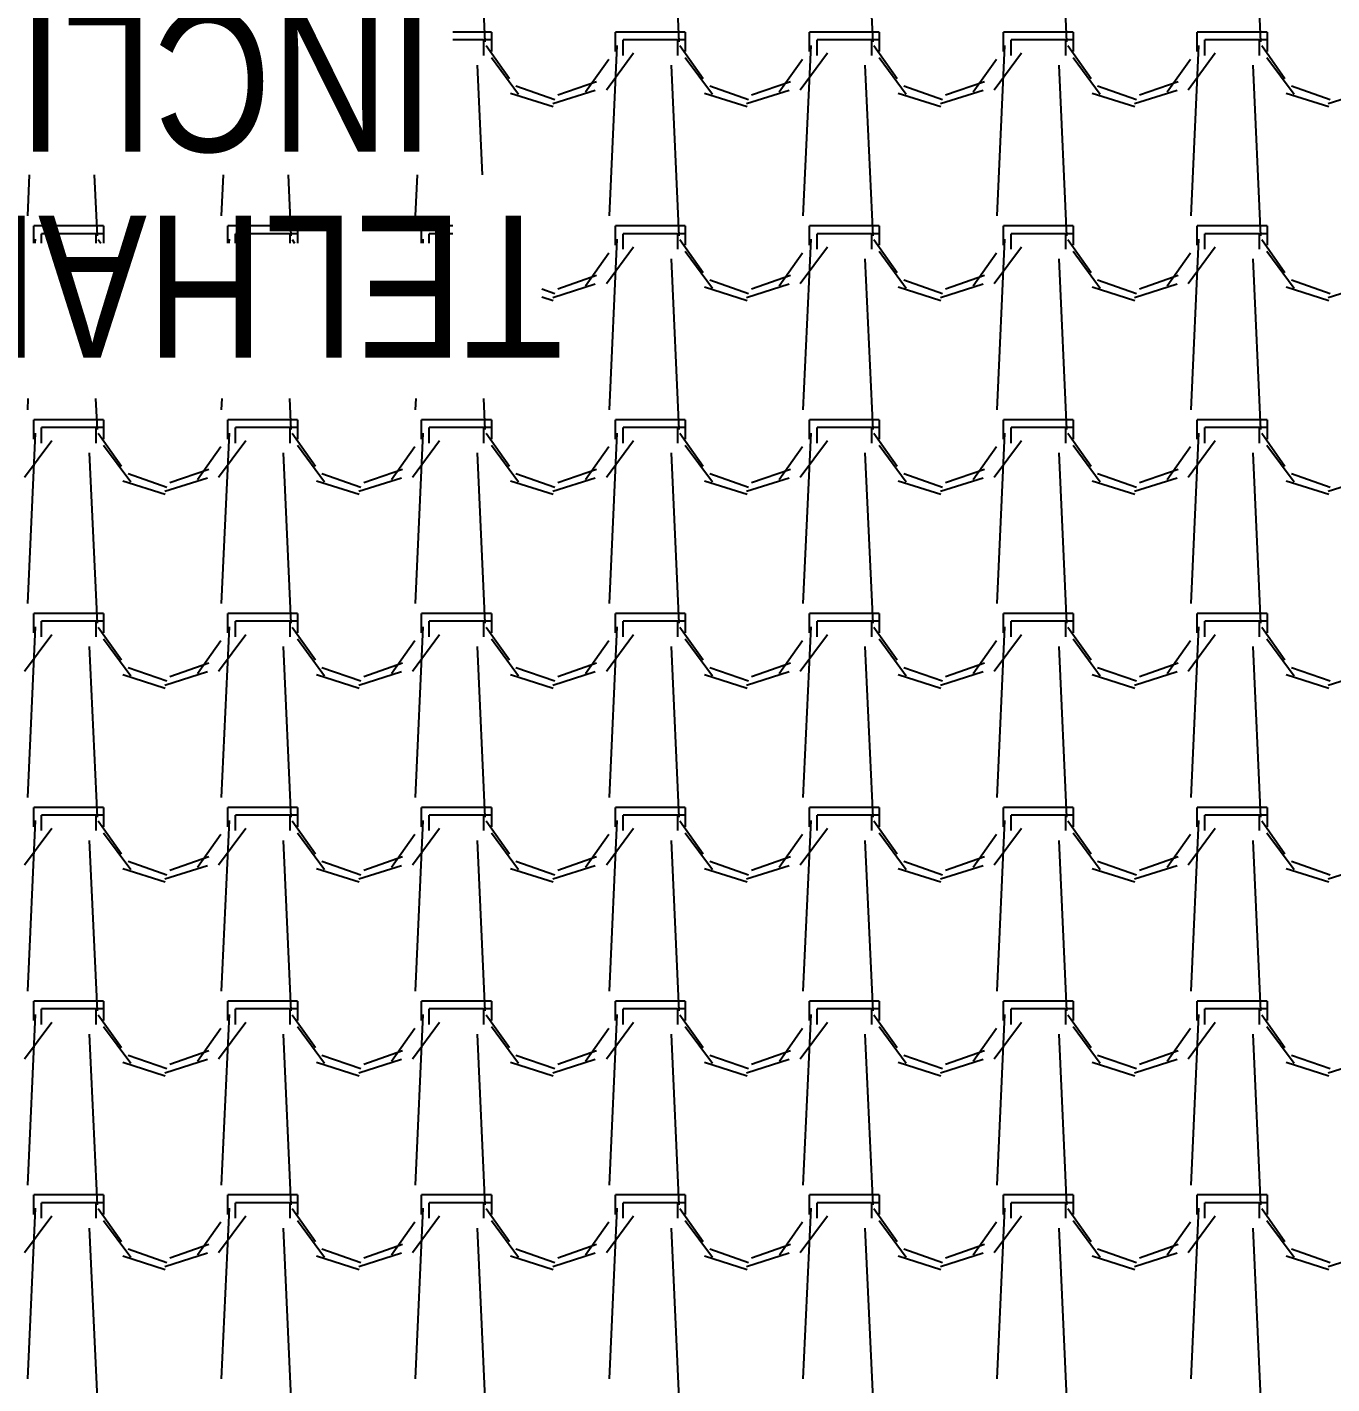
# Model space of a CAD drawing. Header units: millimetres. Extents: x 3923 to 4007, y 744 to 863.
# Drawn here: x 3935.45 to 3937.145, y 846.052 to 847.816 of the extents above; entities that cross this region are included whole.
import ezdxf
from ezdxf.enums import TextEntityAlignment as Align

# ---------------------------------------------------------------- set-up
doc = ezdxf.new("R2010")
doc.units = ezdxf.units.MM
doc.layers.add('-HIDRO', color=8, linetype='Continuous')
doc.layers.add('E-txt-g', color=3, linetype='Continuous')
doc.layers.add('E-Txt-W', color=7, linetype='Continuous', lineweight=20)
doc.styles.add('F2', font='ARIALN.TTF')
doc.styles.add('REG60', font='romans.shx', dxfattribs={"width": 0.8, "height": 0.15})
doc.styles.add('REG80', font='romans.shx', dxfattribs={"width": 0.8, "height": 0.2})

# ---------------------------------------------------------------- blocks, each defined once
blk = doc.blocks.new('TXT-AMB75')
at = {"layer": 'E-txt-g', "style": 'REG80', "width": 0.8, "flags": 8}
blk.add_attdef('TXT', text='', height=0.2, dxfattribs=at).set_placement((0.0055, 0.2964), align=Align.CENTER)
at = {"layer": 'E-Txt-W', "style": 'REG60', "width": 0.8, "flags": 8}
blk.add_attdef('TXT', text='', height=0.15, dxfattribs=at).set_placement((0.0055, 0.0271), align=Align.CENTER)

msp = doc.modelspace()

# ---------------------------------------------------------------- linework, layer by layer
at = {"layer": '-HIDRO', "linetype": 'Continuous'}
for p, q in [((3936.0343, 848.0186), (3936.0444, 847.7969)), ((3936.2863, 848.0186), (3936.2964, 847.7969)), ((3936.5383, 848.0186), (3936.5484, 847.7969)), ((3936.7903, 848.0186), (3936.8004, 847.7969)), ((3937.0423, 848.0186), (3937.0524, 847.7969)), ((3936.0428, 847.8096), (3936.0026, 847.8096)), ((3936.0428, 847.7995), (3936.0026, 847.7995)), ((3936.0529, 847.8096), (3936.0428, 847.8096)), ((3936.0428, 847.7995), (3936.0428, 847.7793)), ((3936.0529, 847.7995), (3936.0428, 847.7995)), ((3936.0529, 847.8096), (3936.0529, 847.7844)), ((3936.2948, 847.8096), (3936.2142, 847.8096)), ((3936.2142, 847.7844), (3936.2142, 847.8096)), ((3936.2948, 847.7995), (3936.2242, 847.7995)), ((3936.2242, 847.7793), (3936.2242, 847.7995)), ((3936.3049, 847.8096), (3936.2948, 847.8096)), ((3936.2948, 847.7995), (3936.2948, 847.7793)), ((3936.3049, 847.7995), (3936.2948, 847.7995)), ((3936.3049, 847.8096), (3936.3049, 847.7844)), ((3936.5468, 847.8096), (3936.4662, 847.8096)), ((3936.4662, 847.7844), (3936.4662, 847.8096)), ((3936.5468, 847.7995), (3936.4762, 847.7995)), ((3936.4762, 847.7793), (3936.4762, 847.7995)), ((3936.5569, 847.8096), (3936.5468, 847.8096)), ((3936.5468, 847.7995), (3936.5468, 847.7793)), ((3936.5569, 847.7995), (3936.5468, 847.7995)), ((3936.5569, 847.8096), (3936.5569, 847.7844)), ((3936.7988, 847.8096), (3936.7182, 847.8096)), ((3936.7182, 847.7844), (3936.7182, 847.8096)), ((3936.7988, 847.7995), (3936.7282, 847.7995)), ((3936.7282, 847.7793), (3936.7282, 847.7995)), ((3936.8089, 847.8096), (3936.7988, 847.8096)), ((3936.7988, 847.7995), (3936.7988, 847.7793)), ((3936.8089, 847.7995), (3936.7988, 847.7995)), ((3936.8089, 847.8096), (3936.8089, 847.7844)), ((3937.0508, 847.8096), (3936.9702, 847.8096)), ((3936.9702, 847.7844), (3936.9702, 847.8096)), ((3937.0508, 847.7995), (3936.9802, 847.7995)), ((3936.9802, 847.7793), (3936.9802, 847.7995)), ((3937.0609, 847.8096), (3937.0508, 847.8096)), ((3937.0508, 847.7995), (3937.0508, 847.7793)), ((3937.0609, 847.7995), (3937.0508, 847.7995)), ((3937.0609, 847.8096), (3937.0609, 847.7844)), ((3936.0459, 847.792), (3936.0762, 847.7492)), ((3936.2023, 847.7347), (3936.2376, 847.7825)), ((3936.2159, 847.7923), (3936.2058, 847.5705)), ((3936.2979, 847.792), (3936.3282, 847.7492)), ((3936.4543, 847.7347), (3936.4896, 847.7825)), ((3936.4679, 847.7923), (3936.4578, 847.5705)), ((3936.5499, 847.792), (3936.5802, 847.7492)), ((3936.7063, 847.7347), (3936.7416, 847.7825)), ((3936.7199, 847.7923), (3936.7098, 847.5705)), ((3936.8019, 847.792), (3936.8322, 847.7492)), ((3936.9583, 847.7347), (3936.9936, 847.7825)), ((3936.9719, 847.7923), (3936.9618, 847.5705)), ((3937.0539, 847.792), (3937.0842, 847.7491)), ((3936.0343, 847.7666), (3936.0408, 847.6239)), ((3936.0528, 847.7766), (3936.0881, 847.7288)), ((3936.175, 847.7317), (3936.2053, 847.7746)), ((3936.2863, 847.7666), (3936.2964, 847.5449)), ((3936.3048, 847.7766), (3936.34, 847.7288)), ((3936.427, 847.7317), (3936.4573, 847.7746)), ((3936.5383, 847.7666), (3936.5484, 847.5449)), ((3936.5568, 847.7766), (3936.592, 847.7288)), ((3936.679, 847.7317), (3936.7093, 847.7746)), ((3936.7903, 847.7666), (3936.8004, 847.5449)), ((3936.8088, 847.7766), (3936.844, 847.7288)), ((3936.931, 847.7317), (3936.9613, 847.7746)), ((3937.0423, 847.7666), (3937.0524, 847.5449)), ((3937.0608, 847.7766), (3937.096, 847.7288)), ((3936.1391, 847.7279), (3936.1895, 847.7455)), ((3936.3911, 847.7279), (3936.4415, 847.7455)), ((3936.6431, 847.7279), (3936.6935, 847.7455)), ((3936.8951, 847.7279), (3936.9455, 847.7455)), ((3936.0777, 847.7303), (3936.1331, 847.7127)), ((3936.0847, 847.7396), (3936.1351, 847.7219)), ((3936.1325, 847.7166), (3936.1879, 847.7342)), ((3936.3297, 847.7303), (3936.3851, 847.7127)), ((3936.3367, 847.7396), (3936.3871, 847.7219)), ((3936.3845, 847.7166), (3936.4399, 847.7342)), ((3936.5817, 847.7303), (3936.6371, 847.7127)), ((3936.5887, 847.7396), (3936.6391, 847.7219)), ((3936.6365, 847.7166), (3936.6919, 847.7342)), ((3936.8337, 847.7303), (3936.8891, 847.7127)), ((3936.8407, 847.7396), (3936.8911, 847.7219)), ((3936.8885, 847.7166), (3936.9439, 847.7342)), ((3937.0857, 847.7303), (3937.1411, 847.7127)), ((3937.0927, 847.7396), (3937.1431, 847.7219)), ((3937.1405, 847.7166), (3937.1959, 847.7342)), ((3935.4522, 847.6239), (3935.4498, 847.5705)), ((3935.5368, 847.6239), (3935.5404, 847.5449)), ((3935.7042, 847.6239), (3935.7018, 847.5705)), ((3935.7888, 847.6239), (3935.7924, 847.5449)), ((3935.9562, 847.6239), (3935.9538, 847.5705)), ((3935.5388, 847.5576), (3935.4582, 847.5576)), ((3935.4582, 847.5353), (3935.4582, 847.5576)), ((3935.5489, 847.5576), (3935.5388, 847.5576)), ((3935.5489, 847.5576), (3935.5489, 847.5353)), ((3935.7908, 847.5576), (3935.7102, 847.5576)), ((3935.7102, 847.5353), (3935.7102, 847.5576)), ((3935.8009, 847.5576), (3935.7908, 847.5576)), ((3935.8009, 847.5576), (3935.8009, 847.5353)), ((3936.0026, 847.5576), (3935.9622, 847.5576)), ((3935.9622, 847.5353), (3935.9622, 847.5576)), ((3936.2948, 847.5576), (3936.2142, 847.5576)), ((3936.2142, 847.5324), (3936.2142, 847.5576)), ((3936.3049, 847.5576), (3936.2948, 847.5576)), ((3936.3049, 847.5576), (3936.3049, 847.5324)), ((3936.5468, 847.5576), (3936.4662, 847.5576)), ((3936.4662, 847.5324), (3936.4662, 847.5576)), ((3936.5569, 847.5576), (3936.5468, 847.5576)), ((3936.5569, 847.5576), (3936.5569, 847.5324)), ((3936.7988, 847.5576), (3936.7182, 847.5576)), ((3936.7182, 847.5324), (3936.7182, 847.5576)), ((3936.8089, 847.5576), (3936.7988, 847.5576)), ((3936.8089, 847.5576), (3936.8089, 847.5324)), ((3937.0508, 847.5576), (3936.9702, 847.5576)), ((3936.9702, 847.5324), (3936.9702, 847.5576)), ((3937.0609, 847.5576), (3937.0508, 847.5576)), ((3937.0609, 847.5576), (3937.0609, 847.5324)), ((3935.4599, 847.5403), (3935.4596, 847.5353)), ((3935.5388, 847.5475), (3935.4682, 847.5475)), ((3935.4682, 847.5353), (3935.4682, 847.5475)), ((3935.5388, 847.5475), (3935.5388, 847.5353)), ((3935.5489, 847.5475), (3935.5388, 847.5475)), ((3935.5419, 847.54), (3935.5452, 847.5353)), ((3935.7119, 847.5403), (3935.7116, 847.5353)), ((3935.7908, 847.5475), (3935.7202, 847.5475)), ((3935.7202, 847.5353), (3935.7202, 847.5475)), ((3935.7908, 847.5475), (3935.7908, 847.5353)), ((3935.8009, 847.5475), (3935.7908, 847.5475)), ((3935.7939, 847.54), (3935.7972, 847.5353)), ((3935.9639, 847.5403), (3935.9636, 847.5353)), ((3936.0026, 847.5475), (3935.9722, 847.5475)), ((3935.9722, 847.5353), (3935.9722, 847.5475)), ((3936.2159, 847.5403), (3936.2058, 847.3185)), ((3936.2948, 847.5475), (3936.2242, 847.5475)), ((3936.2242, 847.5273), (3936.2242, 847.5475)), ((3936.2948, 847.5475), (3936.2948, 847.5273)), ((3936.3049, 847.5475), (3936.2948, 847.5475)), ((3936.2979, 847.54), (3936.3282, 847.4972)), ((3936.4679, 847.5403), (3936.4578, 847.3185)), ((3936.5468, 847.5475), (3936.4762, 847.5475)), ((3936.4762, 847.5273), (3936.4762, 847.5475)), ((3936.5468, 847.5475), (3936.5468, 847.5273)), ((3936.5569, 847.5475), (3936.5468, 847.5475)), ((3936.5499, 847.54), (3936.5802, 847.4972)), ((3936.7199, 847.5403), (3936.7098, 847.3185)), ((3936.7988, 847.5475), (3936.7282, 847.5475)), ((3936.7282, 847.5273), (3936.7282, 847.5475)), ((3936.7988, 847.5475), (3936.7988, 847.5273)), ((3936.8089, 847.5475), (3936.7988, 847.5475)), ((3936.8019, 847.54), (3936.8322, 847.4972)), ((3936.9719, 847.5403), (3936.9618, 847.3185)), ((3937.0508, 847.5475), (3936.9802, 847.5475)), ((3936.9802, 847.5273), (3936.9802, 847.5475)), ((3937.0508, 847.5475), (3937.0508, 847.5273)), ((3937.0609, 847.5475), (3937.0508, 847.5475)), ((3937.0539, 847.54), (3937.0842, 847.4971)), ((3936.175, 847.4797), (3936.2053, 847.5226)), ((3936.2023, 847.4827), (3936.2376, 847.5305)), ((3936.2863, 847.5146), (3936.2964, 847.2929)), ((3936.3048, 847.5246), (3936.3401, 847.4768)), ((3936.427, 847.4797), (3936.4573, 847.5226)), ((3936.4543, 847.4827), (3936.4896, 847.5305)), ((3936.5383, 847.5146), (3936.5484, 847.2929)), ((3936.5568, 847.5246), (3936.592, 847.4768)), ((3936.679, 847.4797), (3936.7093, 847.5226)), ((3936.7063, 847.4827), (3936.7416, 847.5305)), ((3936.7903, 847.5146), (3936.8004, 847.2929)), ((3936.8088, 847.5246), (3936.844, 847.4768)), ((3936.931, 847.4797), (3936.9613, 847.5226)), ((3936.9583, 847.4827), (3936.9936, 847.5305)), ((3937.0423, 847.5146), (3937.0524, 847.2929)), ((3937.0608, 847.5246), (3937.096, 847.4768)), ((3936.1325, 847.4646), (3936.1879, 847.4822)), ((3936.1391, 847.4759), (3936.1895, 847.4935)), ((3936.3367, 847.4876), (3936.3871, 847.4699)), ((3936.3845, 847.4646), (3936.4399, 847.4822)), ((3936.3911, 847.4759), (3936.4415, 847.4935)), ((3936.5887, 847.4876), (3936.6391, 847.4699)), ((3936.6365, 847.4646), (3936.6919, 847.4822)), ((3936.6431, 847.4759), (3936.6935, 847.4935)), ((3936.8407, 847.4876), (3936.8911, 847.4699)), ((3936.8885, 847.4646), (3936.9439, 847.4822)), ((3936.8951, 847.4759), (3936.9455, 847.4935)), ((3937.0927, 847.4876), (3937.1431, 847.4699)), ((3937.1405, 847.4646), (3937.1959, 847.4822)), ((3936.1184, 847.4758), (3936.1351, 847.4699)), ((3936.1184, 847.4654), (3936.1331, 847.4607)), ((3936.3297, 847.4783), (3936.3851, 847.4607)), ((3936.5817, 847.4783), (3936.6371, 847.4607)), ((3936.8337, 847.4783), (3936.8891, 847.4607)), ((3937.0857, 847.4783), (3937.1411, 847.4607)), ((3935.4505, 847.3334), (3935.4498, 847.3185)), ((3935.5385, 847.3334), (3935.5404, 847.2929)), ((3935.7025, 847.3334), (3935.7018, 847.3185)), ((3935.7905, 847.3334), (3935.7924, 847.2929)), ((3935.9545, 847.3334), (3935.9538, 847.3185)), ((3936.0425, 847.3334), (3936.0444, 847.2929)), ((3935.5388, 847.3056), (3935.4582, 847.3056)), ((3935.4582, 847.2804), (3935.4582, 847.3056)), ((3935.5489, 847.3056), (3935.5388, 847.3056)), ((3935.5489, 847.3056), (3935.5489, 847.2804)), ((3935.7908, 847.3056), (3935.7102, 847.3056)), ((3935.7102, 847.2804), (3935.7102, 847.3056)), ((3935.8009, 847.3056), (3935.7908, 847.3056)), ((3935.8009, 847.3056), (3935.8009, 847.2804)), ((3936.0428, 847.3056), (3935.9622, 847.3056)), ((3935.9622, 847.2804), (3935.9622, 847.3056)), ((3936.0529, 847.3056), (3936.0428, 847.3056)), ((3936.0529, 847.3056), (3936.0529, 847.2804)), ((3936.2948, 847.3056), (3936.2142, 847.3056)), ((3936.2142, 847.2804), (3936.2142, 847.3056)), ((3936.3049, 847.3056), (3936.2948, 847.3056)), ((3936.3049, 847.3056), (3936.3049, 847.2804)), ((3936.5468, 847.3056), (3936.4662, 847.3056)), ((3936.4662, 847.2804), (3936.4662, 847.3056)), ((3936.5569, 847.3056), (3936.5468, 847.3056)), ((3936.5569, 847.3056), (3936.5569, 847.2804)), ((3936.7988, 847.3056), (3936.7182, 847.3056)), ((3936.7182, 847.2804), (3936.7182, 847.3056)), ((3936.8089, 847.3056), (3936.7988, 847.3056)), ((3936.8089, 847.3056), (3936.8089, 847.2804)), ((3937.0508, 847.3056), (3936.9702, 847.3056)), ((3936.9702, 847.2804), (3936.9702, 847.3056)), ((3937.0609, 847.3056), (3937.0508, 847.3056)), ((3937.0609, 847.3056), (3937.0609, 847.2804)), ((3935.4599, 847.2883), (3935.4498, 847.0665)), ((3935.5388, 847.2955), (3935.4682, 847.2955)), ((3935.4682, 847.2753), (3935.4682, 847.2955)), ((3935.5388, 847.2955), (3935.5388, 847.2753)), ((3935.5489, 847.2955), (3935.5388, 847.2955)), ((3935.5419, 847.288), (3935.5722, 847.2452)), ((3935.7119, 847.2883), (3935.7018, 847.0665)), ((3935.7908, 847.2955), (3935.7202, 847.2955)), ((3935.7202, 847.2753), (3935.7202, 847.2955)), ((3935.7908, 847.2955), (3935.7908, 847.2753)), ((3935.8009, 847.2955), (3935.7908, 847.2955)), ((3935.7939, 847.288), (3935.8242, 847.2452)), ((3935.9639, 847.2883), (3935.9538, 847.0665)), ((3936.0428, 847.2955), (3935.9722, 847.2955)), ((3935.9722, 847.2753), (3935.9722, 847.2955)), ((3936.0428, 847.2955), (3936.0428, 847.2753)), ((3936.0529, 847.2955), (3936.0428, 847.2955)), ((3936.0459, 847.288), (3936.0762, 847.2452)), ((3936.2159, 847.2883), (3936.2058, 847.0665)), ((3936.2948, 847.2955), (3936.2242, 847.2955)), ((3936.2242, 847.2753), (3936.2242, 847.2955)), ((3936.2948, 847.2955), (3936.2948, 847.2753)), ((3936.3049, 847.2955), (3936.2948, 847.2955)), ((3936.2979, 847.288), (3936.3282, 847.2452)), ((3936.4679, 847.2883), (3936.4578, 847.0665)), ((3936.5468, 847.2955), (3936.4762, 847.2955)), ((3936.4762, 847.2753), (3936.4762, 847.2955)), ((3936.5468, 847.2955), (3936.5468, 847.2753)), ((3936.5569, 847.2955), (3936.5468, 847.2955)), ((3936.5499, 847.288), (3936.5802, 847.2452)), ((3936.7199, 847.2883), (3936.7098, 847.0665)), ((3936.7988, 847.2955), (3936.7282, 847.2955)), ((3936.7282, 847.2753), (3936.7282, 847.2955)), ((3936.7988, 847.2955), (3936.7988, 847.2753)), ((3936.8089, 847.2955), (3936.7988, 847.2955)), ((3936.8019, 847.288), (3936.8322, 847.2452)), ((3936.9719, 847.2883), (3936.9618, 847.0665)), ((3937.0508, 847.2955), (3936.9802, 847.2955)), ((3936.9802, 847.2753), (3936.9802, 847.2955)), ((3937.0508, 847.2955), (3937.0508, 847.2753)), ((3937.0609, 847.2955), (3937.0508, 847.2955)), ((3937.0539, 847.288), (3937.0842, 847.2452)), ((3935.4463, 847.2307), (3935.4816, 847.2785)), ((3935.5488, 847.2726), (3935.5841, 847.2248)), ((3935.671, 847.2277), (3935.7013, 847.2706)), ((3935.6983, 847.2307), (3935.7336, 847.2785)), ((3935.8008, 847.2726), (3935.8361, 847.2248)), ((3935.923, 847.2277), (3935.9533, 847.2706)), ((3935.9503, 847.2307), (3935.9856, 847.2785)), ((3936.0528, 847.2726), (3936.0881, 847.2248)), ((3936.175, 847.2277), (3936.2053, 847.2706)), ((3936.2023, 847.2307), (3936.2376, 847.2785)), ((3936.3048, 847.2726), (3936.3401, 847.2248)), ((3936.427, 847.2277), (3936.4573, 847.2706)), ((3936.4543, 847.2307), (3936.4896, 847.2785)), ((3936.5568, 847.2726), (3936.5921, 847.2248)), ((3936.679, 847.2277), (3936.7093, 847.2706)), ((3936.7063, 847.2307), (3936.7416, 847.2785)), ((3936.8088, 847.2726), (3936.844, 847.2248)), ((3936.9311, 847.2277), (3936.9613, 847.2706)), ((3936.9583, 847.2307), (3936.9936, 847.2785)), ((3937.0608, 847.2726), (3937.096, 847.2248)), ((3935.5303, 847.2626), (3935.5404, 847.0409)), ((3935.7823, 847.2626), (3935.7924, 847.0409)), ((3936.0343, 847.2626), (3936.0444, 847.0409)), ((3936.2863, 847.2626), (3936.2964, 847.0409)), ((3936.5383, 847.2626), (3936.5484, 847.0409)), ((3936.7903, 847.2626), (3936.8004, 847.0409)), ((3937.0423, 847.2626), (3937.0524, 847.0409)), ((3935.5807, 847.2356), (3935.6311, 847.2179)), ((3935.6351, 847.2239), (3935.6855, 847.2415)), ((3935.8327, 847.2356), (3935.8831, 847.2179)), ((3935.8871, 847.2239), (3935.9375, 847.2415)), ((3936.0847, 847.2356), (3936.1351, 847.2179)), ((3936.1391, 847.2239), (3936.1895, 847.2415)), ((3936.3367, 847.2356), (3936.3871, 847.2179)), ((3936.3911, 847.2239), (3936.4415, 847.2415)), ((3936.5887, 847.2356), (3936.6391, 847.2179)), ((3936.6431, 847.2239), (3936.6935, 847.2415)), ((3936.8407, 847.2356), (3936.8911, 847.2179)), ((3936.8951, 847.2239), (3936.9455, 847.2415)), ((3937.0927, 847.2356), (3937.1431, 847.2179)), ((3935.5737, 847.2263), (3935.6291, 847.2087)), ((3935.6285, 847.2126), (3935.6839, 847.2302)), ((3935.8257, 847.2263), (3935.8811, 847.2087)), ((3935.8805, 847.2126), (3935.9359, 847.2302)), ((3936.0777, 847.2263), (3936.1331, 847.2087)), ((3936.1325, 847.2126), (3936.1879, 847.2302)), ((3936.3297, 847.2263), (3936.3851, 847.2087)), ((3936.3845, 847.2126), (3936.4399, 847.2302)), ((3936.5817, 847.2263), (3936.6371, 847.2087)), ((3936.6365, 847.2126), (3936.6919, 847.2302)), ((3936.8337, 847.2263), (3936.8891, 847.2087)), ((3936.8885, 847.2126), (3936.9439, 847.2302)), ((3937.0857, 847.2263), (3937.1411, 847.2087)), ((3937.1405, 847.2126), (3937.1959, 847.2302)), ((3935.5388, 847.0536), (3935.4582, 847.0536)), ((3935.4582, 847.0284), (3935.4582, 847.0536)), ((3935.5388, 847.0435), (3935.4682, 847.0435)), ((3935.4682, 847.0233), (3935.4682, 847.0435)), ((3935.5489, 847.0536), (3935.5388, 847.0536)), ((3935.5388, 847.0435), (3935.5388, 847.0233)), ((3935.5489, 847.0435), (3935.5388, 847.0435)), ((3935.5489, 847.0536), (3935.5489, 847.0284)), ((3935.7908, 847.0536), (3935.7102, 847.0536)), ((3935.7102, 847.0284), (3935.7102, 847.0536)), ((3935.7908, 847.0435), (3935.7202, 847.0435)), ((3935.7202, 847.0233), (3935.7202, 847.0435)), ((3935.8009, 847.0536), (3935.7908, 847.0536)), ((3935.7908, 847.0435), (3935.7908, 847.0233)), ((3935.8009, 847.0435), (3935.7908, 847.0435)), ((3935.8009, 847.0536), (3935.8009, 847.0284)), ((3936.0428, 847.0536), (3935.9622, 847.0536)), ((3935.9622, 847.0284), (3935.9622, 847.0536)), ((3936.0428, 847.0435), (3935.9722, 847.0435)), ((3935.9722, 847.0233), (3935.9722, 847.0435)), ((3936.0529, 847.0536), (3936.0428, 847.0536)), ((3936.0428, 847.0435), (3936.0428, 847.0233)), ((3936.0529, 847.0435), (3936.0428, 847.0435)), ((3936.0529, 847.0536), (3936.0529, 847.0284)), ((3936.2948, 847.0536), (3936.2142, 847.0536)), ((3936.2142, 847.0284), (3936.2142, 847.0536)), ((3936.2948, 847.0435), (3936.2242, 847.0435)), ((3936.2242, 847.0233), (3936.2242, 847.0435)), ((3936.3049, 847.0536), (3936.2948, 847.0536)), ((3936.2948, 847.0435), (3936.2948, 847.0233)), ((3936.3049, 847.0435), (3936.2948, 847.0435)), ((3936.3049, 847.0536), (3936.3049, 847.0284)), ((3936.5468, 847.0536), (3936.4662, 847.0536)), ((3936.4662, 847.0284), (3936.4662, 847.0536)), ((3936.5468, 847.0435), (3936.4762, 847.0435)), ((3936.4762, 847.0233), (3936.4762, 847.0435)), ((3936.5569, 847.0536), (3936.5468, 847.0536)), ((3936.5468, 847.0435), (3936.5468, 847.0233)), ((3936.5569, 847.0435), (3936.5468, 847.0435)), ((3936.5569, 847.0536), (3936.5569, 847.0284)), ((3936.7988, 847.0536), (3936.7182, 847.0536)), ((3936.7182, 847.0284), (3936.7182, 847.0536)), ((3936.7988, 847.0435), (3936.7282, 847.0435)), ((3936.7282, 847.0233), (3936.7282, 847.0435)), ((3936.8089, 847.0536), (3936.7988, 847.0536)), ((3936.7988, 847.0435), (3936.7988, 847.0233)), ((3936.8089, 847.0435), (3936.7988, 847.0435)), ((3936.8089, 847.0536), (3936.8089, 847.0284)), ((3937.0508, 847.0536), (3936.9702, 847.0536)), ((3936.9702, 847.0284), (3936.9702, 847.0536)), ((3937.0508, 847.0435), (3936.9802, 847.0435)), ((3936.9802, 847.0233), (3936.9802, 847.0435)), ((3937.0609, 847.0536), (3937.0508, 847.0536)), ((3937.0508, 847.0435), (3937.0508, 847.0233)), ((3937.0609, 847.0435), (3937.0508, 847.0435)), ((3937.0609, 847.0536), (3937.0609, 847.0284)), ((3935.4463, 846.9787), (3935.4816, 847.0265)), ((3935.4599, 847.0363), (3935.4498, 846.8145)), ((3935.5419, 847.036), (3935.5722, 846.9932)), ((3935.5488, 847.0206), (3935.5841, 846.9728)), ((3935.6983, 846.9787), (3935.7336, 847.0265)), ((3935.7119, 847.0363), (3935.7018, 846.8145)), ((3935.7939, 847.036), (3935.8242, 846.9932)), ((3935.8008, 847.0206), (3935.8361, 846.9728)), ((3935.9503, 846.9787), (3935.9856, 847.0265)), ((3935.9639, 847.0363), (3935.9538, 846.8145)), ((3936.0459, 847.036), (3936.0762, 846.9932)), ((3936.0528, 847.0206), (3936.0881, 846.9728)), ((3936.2023, 846.9787), (3936.2376, 847.0265)), ((3936.2159, 847.0363), (3936.2058, 846.8145)), ((3936.2979, 847.036), (3936.3282, 846.9932)), ((3936.3048, 847.0206), (3936.3401, 846.9728)), ((3936.4543, 846.9787), (3936.4896, 847.0265)), ((3936.4679, 847.0363), (3936.4578, 846.8145)), ((3936.5499, 847.036), (3936.5802, 846.9932)), ((3936.5568, 847.0206), (3936.5921, 846.9728)), ((3936.7063, 846.9787), (3936.7416, 847.0265)), ((3936.7199, 847.0363), (3936.7098, 846.8145)), ((3936.8019, 847.036), (3936.8322, 846.9932)), ((3936.8088, 847.0206), (3936.844, 846.9728)), ((3936.9583, 846.9787), (3936.9936, 847.0265)), ((3936.9719, 847.0363), (3936.9618, 846.8145)), ((3937.0539, 847.036), (3937.0842, 846.9932)), ((3937.0608, 847.0206), (3937.096, 846.9728)), ((3935.5303, 847.0106), (3935.5404, 846.7889)), ((3935.671, 846.9757), (3935.7013, 847.0186)), ((3935.7823, 847.0106), (3935.7924, 846.7889)), ((3935.923, 846.9757), (3935.9533, 847.0186)), ((3936.0343, 847.0106), (3936.0444, 846.7889)), ((3936.175, 846.9757), (3936.2053, 847.0186)), ((3936.2863, 847.0106), (3936.2964, 846.7889)), ((3936.427, 846.9757), (3936.4573, 847.0186)), ((3936.5383, 847.0106), (3936.5484, 846.7889)), ((3936.679, 846.9757), (3936.7093, 847.0186)), ((3936.7903, 847.0106), (3936.8004, 846.7889)), ((3936.9311, 846.9757), (3936.9613, 847.0186)), ((3937.0423, 847.0106), (3937.0524, 846.7889)), ((3935.6351, 846.9719), (3935.6855, 846.9895)), ((3935.8871, 846.9719), (3935.9375, 846.9895)), ((3936.1391, 846.9719), (3936.1895, 846.9895)), ((3936.3911, 846.9719), (3936.4415, 846.9895)), ((3936.6431, 846.9719), (3936.6935, 846.9895)), ((3936.8951, 846.9719), (3936.9455, 846.9895)), ((3935.5737, 846.9743), (3935.6291, 846.9567)), ((3935.5807, 846.9836), (3935.6311, 846.9659)), ((3935.6285, 846.9606), (3935.6839, 846.9782)), ((3935.8257, 846.9743), (3935.8811, 846.9567)), ((3935.8327, 846.9836), (3935.8831, 846.9659)), ((3935.8805, 846.9606), (3935.9359, 846.9782)), ((3936.0777, 846.9743), (3936.1331, 846.9567)), ((3936.0847, 846.9836), (3936.1351, 846.9659)), ((3936.1325, 846.9606), (3936.1879, 846.9782)), ((3936.3297, 846.9743), (3936.3851, 846.9567)), ((3936.3367, 846.9836), (3936.3871, 846.9659)), ((3936.3845, 846.9606), (3936.4399, 846.9782)), ((3936.5817, 846.9743), (3936.6371, 846.9567)), ((3936.5887, 846.9836), (3936.6391, 846.9659)), ((3936.6365, 846.9606), (3936.6919, 846.9782)), ((3936.8337, 846.9743), (3936.8891, 846.9567)), ((3936.8407, 846.9836), (3936.8911, 846.9659)), ((3936.8885, 846.9606), (3936.9439, 846.9782)), ((3937.0857, 846.9743), (3937.1411, 846.9567)), ((3937.0927, 846.9836), (3937.1431, 846.9659)), ((3937.1405, 846.9606), (3937.1959, 846.9782)), ((3935.5388, 846.8016), (3935.4582, 846.8016)), ((3935.4582, 846.7764), (3935.4582, 846.8016)), ((3935.5388, 846.7915), (3935.4682, 846.7915)), ((3935.4682, 846.7713), (3935.4682, 846.7915)), ((3935.5489, 846.8016), (3935.5388, 846.8016)), ((3935.5388, 846.7915), (3935.5388, 846.7713)), ((3935.5489, 846.7915), (3935.5388, 846.7915)), ((3935.5489, 846.8016), (3935.5489, 846.7764)), ((3935.7908, 846.8016), (3935.7102, 846.8016)), ((3935.7102, 846.7764), (3935.7102, 846.8016)), ((3935.7908, 846.7915), (3935.7202, 846.7915)), ((3935.7202, 846.7713), (3935.7202, 846.7915)), ((3935.8009, 846.8016), (3935.7908, 846.8016)), ((3935.7908, 846.7915), (3935.7908, 846.7713)), ((3935.8009, 846.7915), (3935.7908, 846.7915)), ((3935.8009, 846.8016), (3935.8009, 846.7764)), ((3936.0428, 846.8016), (3935.9622, 846.8016)), ((3935.9622, 846.7764), (3935.9622, 846.8016)), ((3936.0428, 846.7915), (3935.9722, 846.7915)), ((3935.9722, 846.7713), (3935.9722, 846.7915)), ((3936.0529, 846.8016), (3936.0428, 846.8016)), ((3936.0428, 846.7915), (3936.0428, 846.7713)), ((3936.0529, 846.7915), (3936.0428, 846.7915)), ((3936.0529, 846.8016), (3936.0529, 846.7764)), ((3936.2948, 846.8016), (3936.2142, 846.8016)), ((3936.2142, 846.7764), (3936.2142, 846.8016)), ((3936.2948, 846.7915), (3936.2242, 846.7915)), ((3936.2242, 846.7713), (3936.2242, 846.7915)), ((3936.3049, 846.8016), (3936.2948, 846.8016)), ((3936.2948, 846.7915), (3936.2948, 846.7713)), ((3936.3049, 846.7915), (3936.2948, 846.7915)), ((3936.3049, 846.8016), (3936.3049, 846.7764)), ((3936.5468, 846.8016), (3936.4662, 846.8016)), ((3936.4662, 846.7764), (3936.4662, 846.8016)), ((3936.5468, 846.7915), (3936.4762, 846.7915)), ((3936.4762, 846.7713), (3936.4762, 846.7915)), ((3936.5569, 846.8016), (3936.5468, 846.8016)), ((3936.5468, 846.7915), (3936.5468, 846.7713)), ((3936.5569, 846.7915), (3936.5468, 846.7915)), ((3936.5569, 846.8016), (3936.5569, 846.7764)), ((3936.7988, 846.8016), (3936.7182, 846.8016)), ((3936.7182, 846.7764), (3936.7182, 846.8016)), ((3936.7988, 846.7915), (3936.7282, 846.7915)), ((3936.7282, 846.7713), (3936.7282, 846.7915)), ((3936.8089, 846.8016), (3936.7988, 846.8016)), ((3936.7988, 846.7915), (3936.7988, 846.7713)), ((3936.8089, 846.7915), (3936.7988, 846.7915)), ((3936.8089, 846.8016), (3936.8089, 846.7764)), ((3937.0508, 846.8016), (3936.9702, 846.8016)), ((3936.9702, 846.7764), (3936.9702, 846.8016)), ((3937.0508, 846.7915), (3936.9802, 846.7915)), ((3936.9802, 846.7713), (3936.9802, 846.7915)), ((3937.0609, 846.8016), (3937.0508, 846.8016)), ((3937.0508, 846.7915), (3937.0508, 846.7713)), ((3937.0609, 846.7915), (3937.0508, 846.7915)), ((3937.0609, 846.8016), (3937.0609, 846.7764)), ((3935.4463, 846.7267), (3935.4816, 846.7745)), ((3935.4599, 846.7843), (3935.4498, 846.5625)), ((3935.5419, 846.784), (3935.5722, 846.7412)), ((3935.6983, 846.7267), (3935.7336, 846.7745)), ((3935.7119, 846.7843), (3935.7018, 846.5625)), ((3935.7939, 846.784), (3935.8242, 846.7412)), ((3935.9503, 846.7267), (3935.9856, 846.7745)), ((3935.9639, 846.7843), (3935.9538, 846.5625)), ((3936.0459, 846.784), (3936.0762, 846.7412)), ((3936.2023, 846.7267), (3936.2376, 846.7745)), ((3936.2159, 846.7843), (3936.2058, 846.5625)), ((3936.2979, 846.784), (3936.3282, 846.7412)), ((3936.4543, 846.7267), (3936.4896, 846.7745)), ((3936.4679, 846.7843), (3936.4578, 846.5625)), ((3936.5499, 846.784), (3936.5802, 846.7412)), ((3936.7063, 846.7267), (3936.7416, 846.7745)), ((3936.7199, 846.7843), (3936.7098, 846.5625)), ((3936.8019, 846.784), (3936.8322, 846.7412)), ((3936.9583, 846.7267), (3936.9936, 846.7745)), ((3936.9719, 846.7843), (3936.9618, 846.5625)), ((3937.0539, 846.784), (3937.0842, 846.7412)), ((3935.5303, 846.7586), (3935.5404, 846.5369)), ((3935.5488, 846.7686), (3935.5841, 846.7208)), ((3935.671, 846.7237), (3935.7013, 846.7666)), ((3935.7823, 846.7586), (3935.7924, 846.5369)), ((3935.8008, 846.7686), (3935.8361, 846.7208)), ((3935.923, 846.7237), (3935.9533, 846.7666)), ((3936.0343, 846.7586), (3936.0444, 846.5369)), ((3936.0528, 846.7686), (3936.0881, 846.7208)), ((3936.175, 846.7237), (3936.2053, 846.7666)), ((3936.2863, 846.7586), (3936.2964, 846.5369)), ((3936.3048, 846.7686), (3936.3401, 846.7208)), ((3936.427, 846.7237), (3936.4573, 846.7666)), ((3936.5383, 846.7586), (3936.5484, 846.5369)), ((3936.5568, 846.7686), (3936.5921, 846.7208)), ((3936.6791, 846.7237), (3936.7093, 846.7666)), ((3936.7903, 846.7586), (3936.8004, 846.5369)), ((3936.8088, 846.7686), (3936.8441, 846.7208)), ((3936.9311, 846.7237), (3936.9613, 846.7666)), ((3937.0423, 846.7586), (3937.0524, 846.5369)), ((3937.0608, 846.7686), (3937.096, 846.7208)), ((3935.5737, 846.7223), (3935.6291, 846.7047)), ((3935.5807, 846.7316), (3935.6311, 846.7139)), ((3935.6285, 846.7086), (3935.6839, 846.7262)), ((3935.6351, 846.7199), (3935.6855, 846.7375)), ((3935.8257, 846.7223), (3935.8811, 846.7047)), ((3935.8327, 846.7316), (3935.8831, 846.7139)), ((3935.8805, 846.7086), (3935.9359, 846.7262)), ((3935.8871, 846.7199), (3935.9375, 846.7375)), ((3936.0777, 846.7223), (3936.1331, 846.7047)), ((3936.0847, 846.7316), (3936.1351, 846.7139)), ((3936.1325, 846.7086), (3936.1879, 846.7262)), ((3936.1391, 846.7199), (3936.1895, 846.7375)), ((3936.3297, 846.7223), (3936.3851, 846.7047)), ((3936.3367, 846.7316), (3936.3871, 846.7139)), ((3936.3845, 846.7086), (3936.4399, 846.7262)), ((3936.3911, 846.7199), (3936.4415, 846.7375)), ((3936.5817, 846.7223), (3936.6371, 846.7047)), ((3936.5887, 846.7316), (3936.6391, 846.7139)), ((3936.6365, 846.7086), (3936.6919, 846.7262)), ((3936.6431, 846.7199), (3936.6935, 846.7375)), ((3936.8337, 846.7223), (3936.8891, 846.7047)), ((3936.8407, 846.7316), (3936.8911, 846.7139)), ((3936.8885, 846.7086), (3936.9439, 846.7262)), ((3936.8951, 846.7199), (3936.9455, 846.7375)), ((3937.0857, 846.7223), (3937.1411, 846.7047)), ((3937.0927, 846.7316), (3937.1431, 846.7139)), ((3937.1405, 846.7086), (3937.1959, 846.7262)), ((3935.5388, 846.5496), (3935.4582, 846.5496)), ((3935.4582, 846.5244), (3935.4582, 846.5496)), ((3935.5489, 846.5496), (3935.5388, 846.5496)), ((3935.5489, 846.5496), (3935.5489, 846.5244)), ((3935.7908, 846.5496), (3935.7102, 846.5496)), ((3935.7102, 846.5244), (3935.7102, 846.5496)), ((3935.8009, 846.5496), (3935.7908, 846.5496)), ((3935.8009, 846.5496), (3935.8009, 846.5244)), ((3936.0428, 846.5496), (3935.9622, 846.5496)), ((3935.9622, 846.5244), (3935.9622, 846.5496)), ((3936.0529, 846.5496), (3936.0428, 846.5496)), ((3936.0529, 846.5496), (3936.0529, 846.5244)), ((3936.2948, 846.5496), (3936.2142, 846.5496)), ((3936.2142, 846.5244), (3936.2142, 846.5496)), ((3936.3049, 846.5496), (3936.2948, 846.5496)), ((3936.3049, 846.5496), (3936.3049, 846.5244)), ((3936.5468, 846.5496), (3936.4662, 846.5496)), ((3936.4662, 846.5244), (3936.4662, 846.5496)), ((3936.5569, 846.5496), (3936.5468, 846.5496)), ((3936.5569, 846.5496), (3936.5569, 846.5244)), ((3936.7988, 846.5496), (3936.7182, 846.5496)), ((3936.7182, 846.5244), (3936.7182, 846.5496)), ((3936.8089, 846.5496), (3936.7988, 846.5496)), ((3936.8089, 846.5496), (3936.8089, 846.5244)), ((3937.0508, 846.5496), (3936.9702, 846.5496)), ((3936.9702, 846.5244), (3936.9702, 846.5496)), ((3937.0609, 846.5496), (3937.0508, 846.5496)), ((3937.0609, 846.5496), (3937.0609, 846.5244)), ((3935.4599, 846.5323), (3935.4498, 846.3105)), ((3935.5388, 846.5395), (3935.4682, 846.5395)), ((3935.4682, 846.5193), (3935.4682, 846.5395)), ((3935.5388, 846.5395), (3935.5388, 846.5193)), ((3935.5489, 846.5395), (3935.5388, 846.5395)), ((3935.5419, 846.532), (3935.5721, 846.4892)), ((3935.7119, 846.5323), (3935.7018, 846.3105)), ((3935.7908, 846.5395), (3935.7202, 846.5395)), ((3935.7202, 846.5193), (3935.7202, 846.5395)), ((3935.7908, 846.5395), (3935.7908, 846.5193)), ((3935.8009, 846.5395), (3935.7908, 846.5395)), ((3935.7939, 846.532), (3935.8242, 846.4892)), ((3935.9639, 846.5323), (3935.9538, 846.3105)), ((3936.0428, 846.5395), (3935.9722, 846.5395)), ((3935.9722, 846.5193), (3935.9722, 846.5395)), ((3936.0428, 846.5395), (3936.0428, 846.5193)), ((3936.0529, 846.5395), (3936.0428, 846.5395)), ((3936.0459, 846.532), (3936.0762, 846.4892)), ((3936.2159, 846.5323), (3936.2058, 846.3105)), ((3936.2948, 846.5395), (3936.2242, 846.5395)), ((3936.2242, 846.5193), (3936.2242, 846.5395)), ((3936.2948, 846.5395), (3936.2948, 846.5193)), ((3936.3049, 846.5395), (3936.2948, 846.5395)), ((3936.2979, 846.532), (3936.3282, 846.4892)), ((3936.4679, 846.5323), (3936.4578, 846.3105)), ((3936.5468, 846.5395), (3936.4762, 846.5395)), ((3936.4762, 846.5193), (3936.4762, 846.5395)), ((3936.5468, 846.5395), (3936.5468, 846.5193)), ((3936.5569, 846.5395), (3936.5468, 846.5395)), ((3936.5499, 846.532), (3936.5802, 846.4892)), ((3936.7199, 846.5323), (3936.7098, 846.3105)), ((3936.7988, 846.5395), (3936.7282, 846.5395)), ((3936.7282, 846.5193), (3936.7282, 846.5395)), ((3936.7988, 846.5395), (3936.7988, 846.5193)), ((3936.8089, 846.5395), (3936.7988, 846.5395)), ((3936.8019, 846.532), (3936.8322, 846.4892)), ((3936.9719, 846.5323), (3936.9618, 846.3105)), ((3937.0508, 846.5395), (3936.9802, 846.5395)), ((3936.9802, 846.5193), (3936.9802, 846.5395)), ((3937.0508, 846.5395), (3937.0508, 846.5193)), ((3937.0609, 846.5395), (3937.0508, 846.5395)), ((3937.0539, 846.532), (3937.0842, 846.4892)), ((3935.4463, 846.4747), (3935.4816, 846.5225)), ((3935.5488, 846.5166), (3935.5841, 846.4688)), ((3935.671, 846.4717), (3935.7013, 846.5146)), ((3935.6983, 846.4747), (3935.7336, 846.5225)), ((3935.8008, 846.5166), (3935.8361, 846.4688)), ((3935.923, 846.4717), (3935.9533, 846.5146)), ((3935.9503, 846.4747), (3935.9856, 846.5225)), ((3936.0528, 846.5166), (3936.0881, 846.4688)), ((3936.175, 846.4717), (3936.2053, 846.5146)), ((3936.2023, 846.4747), (3936.2376, 846.5225)), ((3936.3048, 846.5166), (3936.3401, 846.4688)), ((3936.4271, 846.4717), (3936.4573, 846.5146)), ((3936.4543, 846.4747), (3936.4896, 846.5225)), ((3936.5568, 846.5166), (3936.5921, 846.4688)), ((3936.6791, 846.4717), (3936.7093, 846.5146)), ((3936.7063, 846.4747), (3936.7416, 846.5225)), ((3936.8088, 846.5166), (3936.8441, 846.4688)), ((3936.9311, 846.4718), (3936.9613, 846.5146)), ((3936.9583, 846.4747), (3936.9936, 846.5225)), ((3937.0608, 846.5166), (3937.0961, 846.4688)), ((3935.5303, 846.5066), (3935.5404, 846.2849)), ((3935.7823, 846.5066), (3935.7924, 846.2849)), ((3936.0343, 846.5066), (3936.0444, 846.2849)), ((3936.2863, 846.5066), (3936.2964, 846.2849)), ((3936.5383, 846.5066), (3936.5484, 846.2849)), ((3936.7903, 846.5066), (3936.8004, 846.2849)), ((3937.0423, 846.5066), (3937.0524, 846.2849)), ((3935.5807, 846.4796), (3935.6311, 846.4619)), ((3935.6285, 846.4566), (3935.6839, 846.4742)), ((3935.6351, 846.4679), (3935.6855, 846.4855)), ((3935.8327, 846.4796), (3935.8831, 846.4619)), ((3935.8805, 846.4566), (3935.9359, 846.4742)), ((3935.8871, 846.4679), (3935.9375, 846.4855)), ((3936.0847, 846.4796), (3936.1351, 846.4619)), ((3936.1325, 846.4566), (3936.1879, 846.4742)), ((3936.1391, 846.4679), (3936.1895, 846.4855)), ((3936.3367, 846.4796), (3936.3871, 846.4619)), ((3936.3845, 846.4566), (3936.4399, 846.4742)), ((3936.3911, 846.4679), (3936.4415, 846.4855)), ((3936.5887, 846.4796), (3936.6391, 846.4619)), ((3936.6365, 846.4566), (3936.6919, 846.4742)), ((3936.6431, 846.4679), (3936.6935, 846.4855)), ((3936.8407, 846.4796), (3936.8911, 846.4619)), ((3936.8885, 846.4566), (3936.9439, 846.4742)), ((3936.8951, 846.4679), (3936.9455, 846.4855)), ((3937.0927, 846.4796), (3937.1431, 846.4619)), ((3937.1405, 846.4566), (3937.1959, 846.4742)), ((3935.5737, 846.4703), (3935.6291, 846.4527)), ((3935.8257, 846.4703), (3935.8811, 846.4527)), ((3936.0777, 846.4703), (3936.1331, 846.4527)), ((3936.3297, 846.4703), (3936.3851, 846.4527)), ((3936.5817, 846.4703), (3936.6371, 846.4527)), ((3936.8337, 846.4703), (3936.8891, 846.4527)), ((3937.0857, 846.4703), (3937.1411, 846.4527)), ((3935.5388, 846.2976), (3935.4582, 846.2976)), ((3935.4582, 846.2724), (3935.4582, 846.2976)), ((3935.5489, 846.2976), (3935.5388, 846.2976)), ((3935.5489, 846.2976), (3935.5489, 846.2724)), ((3935.7908, 846.2976), (3935.7102, 846.2976)), ((3935.7102, 846.2724), (3935.7102, 846.2976)), ((3935.8009, 846.2976), (3935.7908, 846.2976)), ((3935.8009, 846.2976), (3935.8009, 846.2724)), ((3936.0428, 846.2976), (3935.9622, 846.2976)), ((3935.9622, 846.2724), (3935.9622, 846.2976)), ((3936.0529, 846.2976), (3936.0428, 846.2976)), ((3936.0529, 846.2976), (3936.0529, 846.2724)), ((3936.2948, 846.2976), (3936.2142, 846.2976)), ((3936.2142, 846.2724), (3936.2142, 846.2976)), ((3936.3049, 846.2976), (3936.2948, 846.2976)), ((3936.3049, 846.2976), (3936.3049, 846.2724)), ((3936.5468, 846.2976), (3936.4662, 846.2976)), ((3936.4662, 846.2724), (3936.4662, 846.2976)), ((3936.5569, 846.2976), (3936.5468, 846.2976)), ((3936.5569, 846.2976), (3936.5569, 846.2724)), ((3936.7988, 846.2976), (3936.7182, 846.2976)), ((3936.7182, 846.2724), (3936.7182, 846.2976)), ((3936.8089, 846.2976), (3936.7988, 846.2976)), ((3936.8089, 846.2976), (3936.8089, 846.2724)), ((3937.0508, 846.2976), (3936.9702, 846.2976)), ((3936.9702, 846.2724), (3936.9702, 846.2976)), ((3937.0609, 846.2976), (3937.0508, 846.2976)), ((3937.0609, 846.2976), (3937.0609, 846.2724)), ((3935.4599, 846.2803), (3935.4498, 846.0585)), ((3935.5388, 846.2875), (3935.4682, 846.2875)), ((3935.4682, 846.2673), (3935.4682, 846.2875)), ((3935.5388, 846.2875), (3935.5388, 846.2673)), ((3935.5489, 846.2875), (3935.5388, 846.2875)), ((3935.5419, 846.28), (3935.5721, 846.2372)), ((3935.7119, 846.2803), (3935.7018, 846.0585)), ((3935.7908, 846.2875), (3935.7202, 846.2875)), ((3935.7202, 846.2673), (3935.7202, 846.2875)), ((3935.7908, 846.2875), (3935.7908, 846.2673)), ((3935.8009, 846.2875), (3935.7908, 846.2875)), ((3935.7939, 846.28), (3935.8241, 846.2372)), ((3935.9639, 846.2803), (3935.9538, 846.0585)), ((3936.0428, 846.2875), (3935.9722, 846.2875)), ((3935.9722, 846.2673), (3935.9722, 846.2875)), ((3936.0428, 846.2875), (3936.0428, 846.2673)), ((3936.0529, 846.2875), (3936.0428, 846.2875)), ((3936.0459, 846.28), (3936.0762, 846.2372)), ((3936.2159, 846.2803), (3936.2058, 846.0585)), ((3936.2948, 846.2875), (3936.2242, 846.2875)), ((3936.2242, 846.2673), (3936.2242, 846.2875)), ((3936.2948, 846.2875), (3936.2948, 846.2673)), ((3936.3049, 846.2875), (3936.2948, 846.2875)), ((3936.2979, 846.28), (3936.3282, 846.2372)), ((3936.4679, 846.2803), (3936.4578, 846.0585)), ((3936.5468, 846.2875), (3936.4762, 846.2875)), ((3936.4762, 846.2673), (3936.4762, 846.2875)), ((3936.5468, 846.2875), (3936.5468, 846.2673)), ((3936.5569, 846.2875), (3936.5468, 846.2875)), ((3936.5499, 846.28), (3936.5802, 846.2372)), ((3936.7199, 846.2803), (3936.7098, 846.0585)), ((3936.7988, 846.2875), (3936.7282, 846.2875)), ((3936.7282, 846.2673), (3936.7282, 846.2875)), ((3936.7988, 846.2875), (3936.7988, 846.2673)), ((3936.8089, 846.2875), (3936.7988, 846.2875)), ((3936.8019, 846.28), (3936.8322, 846.2372)), ((3936.9719, 846.2803), (3936.9618, 846.0585)), ((3937.0508, 846.2875), (3936.9802, 846.2875)), ((3936.9802, 846.2673), (3936.9802, 846.2875)), ((3937.0508, 846.2875), (3937.0508, 846.2673)), ((3937.0609, 846.2875), (3937.0508, 846.2875)), ((3937.0539, 846.28), (3937.0842, 846.2372)), ((3935.4463, 846.2227), (3935.4816, 846.2705)), ((3935.5488, 846.2646), (3935.5841, 846.2168)), ((3935.671, 846.2197), (3935.7013, 846.2626)), ((3935.6983, 846.2227), (3935.7336, 846.2705)), ((3935.8008, 846.2646), (3935.8361, 846.2168)), ((3935.923, 846.2197), (3935.9533, 846.2626)), ((3935.9503, 846.2227), (3935.9856, 846.2705)), ((3936.0528, 846.2646), (3936.0881, 846.2168)), ((3936.175, 846.2197), (3936.2053, 846.2626)), ((3936.2023, 846.2227), (3936.2376, 846.2705)), ((3936.3048, 846.2646), (3936.3401, 846.2168)), ((3936.4271, 846.2197), (3936.4573, 846.2626)), ((3936.4543, 846.2227), (3936.4896, 846.2705)), ((3936.5568, 846.2646), (3936.5921, 846.2168)), ((3936.6791, 846.2197), (3936.7093, 846.2626)), ((3936.7063, 846.2227), (3936.7416, 846.2705)), ((3936.8088, 846.2646), (3936.8441, 846.2168)), ((3936.9311, 846.2198), (3936.9613, 846.2626)), ((3936.9583, 846.2227), (3936.9936, 846.2705)), ((3937.0608, 846.2646), (3937.0961, 846.2168)), ((3935.5303, 846.2546), (3935.5404, 846.0329)), ((3935.7823, 846.2546), (3935.7924, 846.0329)), ((3936.0343, 846.2546), (3936.0444, 846.0329)), ((3936.2863, 846.2546), (3936.2964, 846.0329)), ((3936.5383, 846.2546), (3936.5484, 846.0329)), ((3936.7903, 846.2546), (3936.8004, 846.0329)), ((3937.0423, 846.2546), (3937.0524, 846.0329)), ((3935.5807, 846.2276), (3935.6311, 846.2099)), ((3935.6351, 846.2159), (3935.6855, 846.2335)), ((3935.8327, 846.2276), (3935.8831, 846.2099)), ((3935.8871, 846.2159), (3935.9375, 846.2335)), ((3936.0847, 846.2276), (3936.1351, 846.2099)), ((3936.1391, 846.2159), (3936.1895, 846.2335)), ((3936.3367, 846.2276), (3936.3871, 846.2099)), ((3936.3911, 846.2159), (3936.4415, 846.2335)), ((3936.5887, 846.2276), (3936.6391, 846.2099)), ((3936.6431, 846.2159), (3936.6935, 846.2335)), ((3936.8407, 846.2276), (3936.8911, 846.2099)), ((3936.8951, 846.2159), (3936.9455, 846.2335)), ((3937.0927, 846.2276), (3937.1431, 846.2099)), ((3935.5737, 846.2183), (3935.6291, 846.2007)), ((3935.6285, 846.2046), (3935.6839, 846.2222)), ((3935.8257, 846.2183), (3935.8811, 846.2007)), ((3935.8805, 846.2046), (3935.9359, 846.2222)), ((3936.0777, 846.2183), (3936.1331, 846.2007)), ((3936.1325, 846.2046), (3936.1879, 846.2222)), ((3936.3297, 846.2183), (3936.3851, 846.2007)), ((3936.3845, 846.2046), (3936.4399, 846.2222)), ((3936.5817, 846.2183), (3936.6371, 846.2007)), ((3936.6365, 846.2046), (3936.6919, 846.2222)), ((3936.8337, 846.2183), (3936.8891, 846.2007)), ((3936.8885, 846.2046), (3936.9439, 846.2222)), ((3937.0857, 846.2183), (3937.1411, 846.2007)), ((3937.1405, 846.2046), (3937.1959, 846.2222))]:
    msp.add_line(p, q, dxfattribs=at)

# ---------------------------------------------------------------- block references
at = {"layer": '-HIDRO'}
ref = msp.add_blockref('TXT-AMB75', (3935.0775, 847.9341), dxfattribs=dict(at, xscale=-1.224719996570784, yscale=1.224719996570784, zscale=1.224719996570784, rotation=180))
ref.add_attrib('TXT', 'TELHADO COLONIAL', dxfattribs={"layer": 'E-txt-g', "color": 2, "height": 0.1848, "rotation": 180, "style": 'F2'}).set_placement((3935.0815, 847.5711), align=Align.CENTER)
ref.add_attrib('TXT', 'INCLINAÇÃO 25%', dxfattribs={"layer": 'E-Txt-W', "height": 0.1848, "rotation": 180, "style": 'F2'}).set_placement((3935.0906, 847.839), align=Align.CENTER)

doc.saveas('drawing.dxf')
